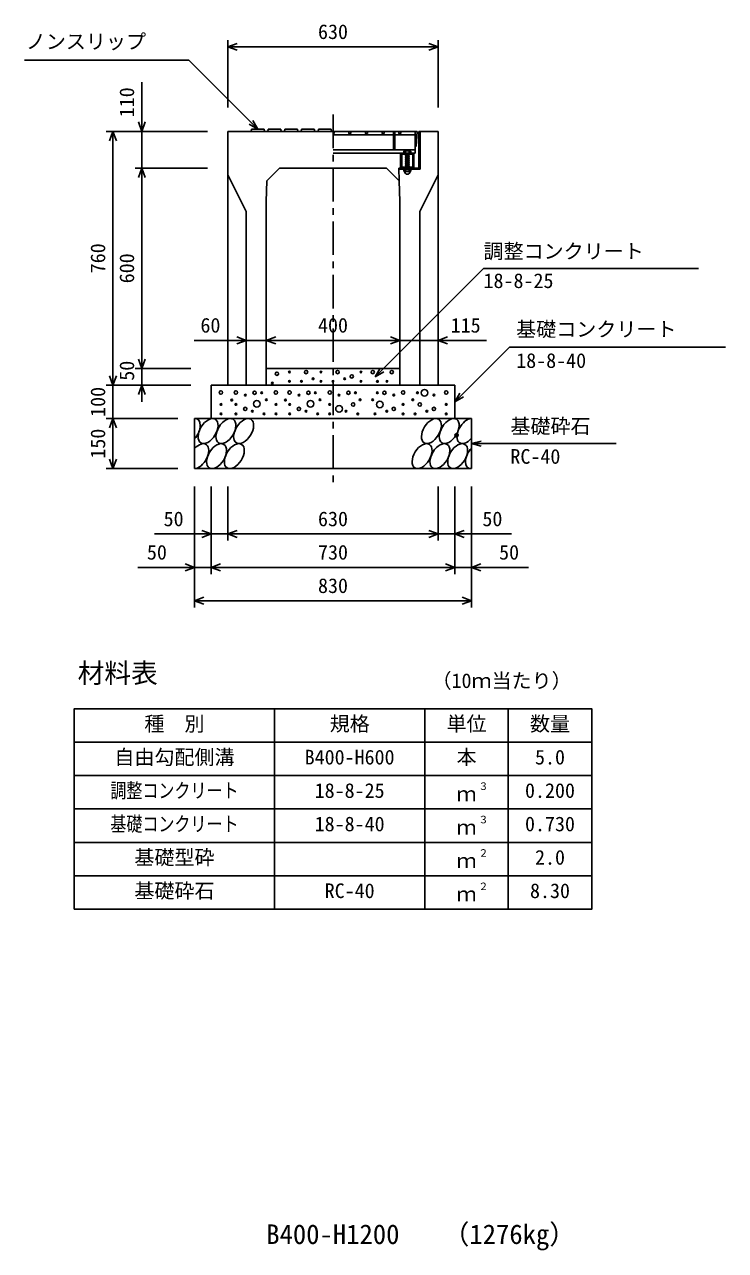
# Model space of a CAD drawing. Units: millimetres, scale not verified. Extents: x -16800 to 16800, y -5940 to 5940.
# Drawn here: x 6583 to 8682, y 32 to 3702 of the extents above; entities that cross this region are included whole.
import ezdxf
from ezdxf.enums import TextEntityAlignment as Align

# ---------------------------------------------------------------- set-up
doc = ezdxf.new("R2010")
doc.units = ezdxf.units.MM
doc.header["$LTSCALE"] = 20
doc.header["$PDMODE"] = 32
doc.header["$PDSIZE"] = 10
doc.linetypes.add('CHAIN1', pattern=[8, 5, -1, 1, -1])
doc.linetypes.add('DOTTED', pattern=[1.75, 0.25, -1.5])
for name, color, linetype, lineweight in [('0-0_DIM', 7, 'Continuous', 25), ('0-2_HATCH', 6, 'Continuous', 25), ('0-3_HYO', 3, 'Continuous', 25), ('0-4_HYO2', 4, 'Continuous', 25), ('0-5_OUTLINE', 3, 'Continuous', 25), ('0-6_TXT', 7, 'Continuous', 25)]:
    doc.layers.add(name, color=color, linetype=linetype, lineweight=lineweight)
doc.layers.add('0-A__0-0_', color=4, linetype='Continuous')
doc.styles.add('ＭＳ ゴシック', font='')
doc.styles.get('ＭＳ ゴシック').set_extended_font_data('MS Gothic')

msp = doc.modelspace()

# ---------------------------------------------------------------- linework, layer by layer
at = {"layer": '0-0_DIM'}
for p, q in [((7191.78, 3655.74), (7191.78, 3454)), ((7821.78, 3635.74), (7191.78, 3635.74)), ((7821.78, 3655.74), (7821.78, 3454)), ((6582.68, 3596.07), (7074.74, 3596.07)), ((7281.78, 3389.03), (7074.74, 3596.07)), ((6934.25, 3529.69), (6934.25, 3382.53)), ((7281.78, 3389.03), (7266.78, 3415.01)), ((6827.58, 3382.53), (7130.91, 3382.53)), ((6847.58, 3382.53), (6847.58, 2622.53)), ((6934.25, 3272.53), (6934.25, 3382.53)), ((7281.78, 3389.03), (7255.8, 3404.03)), ((6914.25, 3272.53), (7130.91, 3272.53)), ((6934.25, 2672.53), (6934.25, 3272.53)), ((7246.78, 2756.74), (7090.6, 2756.74)), ((7246.78, 2756.74), (7306.78, 2756.74)), ((7306.78, 2756.74), (7706.78, 2756.74)), ((7706.78, 2756.74), (7821.78, 2756.74)), ((7966.25, 2756.74), (7821.78, 2756.74)), ((8035.44, 2736.19), (7871.78, 2572.53)), ((8035.44, 2736.19), (8682.31, 2736.19)), ((6914.25, 2672.53), (7080.91, 2672.53)), ((6934.25, 2672.53), (6934.25, 2622.53)), ((7633.1, 2647.53), (7648.1, 2673.51)), ((7633.1, 2647.53), (7659.08, 2662.53)), ((6827.58, 2622.53), (7080.91, 2622.53)), ((6847.58, 2522.53), (6847.58, 2622.53)), ((6934.25, 2572.53), (6934.25, 2622.53)), ((7871.78, 2572.53), (7886.78, 2598.51)), ((7871.78, 2572.53), (7897.76, 2587.53)), ((6827.58, 2522.53), (7041.78, 2522.53)), ((6847.58, 2522.53), (6847.58, 2372.53)), ((7921.78, 2447.53), (7950.76, 2455.3)), ((7921.78, 2447.53), (8355.09, 2447.53)), ((7921.78, 2447.53), (7950.76, 2439.77)), ((6827.58, 2372.53), (7041.78, 2372.53)), ((7091.78, 1957.02), (7091.78, 2319.36)), ((7141.78, 2057.02), (7141.78, 2319.36)), ((7191.78, 2157.02), (7191.78, 2319.36)), ((7821.78, 2157.02), (7821.78, 2319.36)), ((7871.78, 2057.02), (7871.78, 2319.36)), ((7921.78, 1957.02), (7921.78, 2319.36)), ((6971.78, 2177.02), (7191.78, 2177.02)), ((7191.78, 2177.02), (7821.78, 2177.02)), ((8041.78, 2177.02), (7821.78, 2177.02)), ((6921.78, 2077.02), (7141.78, 2077.02)), ((7141.78, 2077.02), (7871.78, 2077.02)), ((8091.78, 2077.02), (7871.78, 2077.02)), ((7091.78, 1977.02), (7921.78, 1977.02))]:
    msp.add_line(p, q, dxfattribs=at)
at = {"layer": '0-0_DIM', "linetype": 'CHAIN1'}
msp.add_line((7506.78, 3432.53), (7506.78, 2322.53), dxfattribs=at)
at = {"layer": '0-0_DIM'}
for points in [[(7220.01, 3625.48), (7191.82, 3635.74), (7220.01, 3646)], [(7793.63, 3646), (7821.82, 3635.74), (7793.63, 3625.48)], [(6857.84, 3354.34), (6847.58, 3382.53), (6837.32, 3354.34)], [(6944.51, 3410.72), (6934.25, 3382.53), (6923.99, 3410.72)], [(6944.51, 3244.34), (6934.25, 3272.53), (6923.99, 3244.34)], [(7633.1, 2647.53), (7957.57, 2972), (8601.12, 2972)], [(7218.59, 2746.48), (7246.78, 2756.74), (7218.59, 2767)], [(7334.97, 2746.48), (7306.78, 2756.74), (7334.97, 2767)], [(7678.59, 2767), (7706.78, 2756.74), (7678.59, 2746.48)], [(7849.97, 2767), (7821.78, 2756.74), (7849.97, 2746.48)], [(6944.51, 2700.72), (6934.25, 2672.53), (6923.99, 2700.72)], [(6857.84, 2650.72), (6847.58, 2622.53), (6837.32, 2650.72)], [(6944.51, 2594.34), (6934.25, 2622.53), (6923.99, 2594.34)], [(6857.84, 2494.34), (6847.58, 2522.53), (6837.32, 2494.34)], [(6857.84, 2400.72), (6847.58, 2372.53), (6837.32, 2400.72)], [(7113.59, 2187.28), (7141.78, 2177.02), (7113.59, 2166.76)], [(7219.97, 2166.76), (7191.78, 2177.02), (7219.97, 2187.28)], [(7793.59, 2187.28), (7821.78, 2177.02), (7793.59, 2166.76)], [(7899.97, 2187.28), (7871.78, 2177.02), (7899.97, 2166.76)], [(7063.59, 2087.28), (7091.78, 2077.02), (7063.59, 2066.76)], [(7169.97, 2066.76), (7141.78, 2077.02), (7169.97, 2087.28)], [(7843.59, 2087.28), (7871.78, 2077.02), (7843.59, 2066.76)], [(7949.97, 2087.28), (7921.78, 2077.02), (7949.97, 2066.76)], [(7119.97, 1966.76), (7091.78, 1977.02), (7119.97, 1987.28)], [(7893.59, 1987.28), (7921.78, 1977.02), (7893.59, 1966.76)]]:
    msp.add_lwpolyline(points, dxfattribs=at)
at = {"layer": '0-2_HATCH'}
for p, q in [((7262.78, 3389.03), (7261.78, 3382.53)), ((7262.78, 3389.03), (7300.78, 3389.03)), ((7300.78, 3389.03), (7301.78, 3382.53)), ((7312.78, 3389.03), (7311.78, 3382.53)), ((7312.78, 3389.03), (7350.78, 3389.03)), ((7350.78, 3389.03), (7351.78, 3382.53)), ((7362.78, 3389.03), (7361.78, 3382.53)), ((7362.78, 3389.03), (7400.78, 3389.03)), ((7400.78, 3389.03), (7401.78, 3382.53)), ((7412.78, 3389.03), (7411.78, 3382.53)), ((7412.78, 3389.03), (7450.78, 3389.03)), ((7450.78, 3389.03), (7451.78, 3382.53)), ((7462.78, 3389.03), (7461.78, 3382.53)), ((7462.78, 3389.03), (7500.78, 3389.03)), ((7500.78, 3389.03), (7501.78, 3382.53)), ((7506.78, 3382.53), (7759.28, 3382.53)), ((7687.78, 3382.53), (7687.78, 3327.53)), ((7692.28, 3382.53), (7692.28, 3327.53)), ((7753.28, 3382.53), (7753.28, 3317.53)), ((7764.28, 3382.53), (7764.28, 3272.53)), ((7767.48, 3382.53), (7767.48, 3269.33)), ((7506.78, 3372.53), (7687.78, 3372.53)), ((7692.28, 3372.53), (7753.28, 3372.53)), ((7506.78, 3327.53), (7753.28, 3327.53)), ((7506.78, 3317.53), (7753.28, 3317.53)), ((7720.78, 3325.03), (7718.78, 3323.53)), ((7718.78, 3317.53), (7718.78, 3323.53)), ((7739.78, 3317.53), (7718.78, 3317.53)), ((7719.11, 3323.81), (7720.78, 3325.03)), ((7737.78, 3325.03), (7720.78, 3325.03)), ((7722.78, 3317.53), (7735.78, 3317.53)), ((7722.78, 3316.53), (7723.78, 3317.53)), ((7723.78, 3315.53), (7722.78, 3316.53)), ((7722.78, 3314.53), (7723.78, 3315.53)), ((7723.78, 3313.53), (7722.78, 3314.53)), ((7722.78, 3312.53), (7723.78, 3313.53)), ((7735.78, 3313.53), (7722.78, 3312.53)), ((7723.78, 3311.53), (7722.78, 3312.53)), ((7722.78, 3310.53), (7723.78, 3311.53)), ((7735.78, 3311.53), (7722.78, 3310.53)), ((7723.78, 3309.53), (7722.78, 3310.53)), ((7722.78, 3308.53), (7723.78, 3309.53)), ((7735.78, 3309.53), (7722.78, 3308.53)), ((7723.78, 3307.53), (7722.78, 3308.53)), ((7722.78, 3306.53), (7723.78, 3307.53)), ((7735.78, 3307.53), (7722.78, 3306.53)), ((7723.78, 3305.53), (7722.78, 3306.53)), ((7735.78, 3305.53), (7722.78, 3304.53)), ((7722.78, 3304.53), (7723.78, 3305.53)), ((7723.78, 3317.53), (7723.78, 3323.53)), ((7734.78, 3317.53), (7734.78, 3323.53)), ((7734.78, 3316.53), (7735.78, 3317.53)), ((7735.78, 3315.53), (7734.78, 3316.53)), ((7734.78, 3312.53), (7735.78, 3313.53)), ((7735.78, 3311.53), (7734.78, 3312.53)), ((7734.78, 3310.53), (7735.78, 3311.53)), ((7735.78, 3309.53), (7734.78, 3310.53)), ((7734.78, 3308.53), (7735.78, 3309.53)), ((7735.78, 3307.53), (7734.78, 3308.53)), ((7734.78, 3304.53), (7735.78, 3305.53)), ((7735.78, 3303.53), (7734.78, 3304.53)), ((7739.46, 3323.81), (7737.78, 3325.03)), ((7739.78, 3317.53), (7739.78, 3323.53)), ((7704.28, 3272.53), (7705.24, 3234.07)), ((7704.28, 3272.53), (7764.28, 3272.53)), ((7704.28, 3269.33), (7767.48, 3269.33)), ((7719.94, 3269.33), (7719.08, 3268.69)), ((7719.08, 3268.69), (7719.08, 3263.5)), ((7738.62, 3269.33), (7719.94, 3269.33)), ((7735.78, 3303.53), (7722.78, 3302.53)), ((7723.78, 3301.53), (7722.78, 3302.53)), ((7735.78, 3301.53), (7722.78, 3300.53)), ((7722.78, 3300.53), (7723.78, 3301.53)), ((7723.78, 3299.53), (7722.78, 3300.53)), ((7735.78, 3299.53), (7722.78, 3298.53)), ((7722.78, 3298.53), (7723.78, 3299.53)), ((7723.78, 3297.53), (7722.78, 3298.53)), ((7735.78, 3297.53), (7722.78, 3296.53)), ((7722.78, 3296.53), (7723.78, 3297.53)), ((7723.78, 3295.53), (7722.78, 3296.53)), ((7735.78, 3295.53), (7722.78, 3294.53)), ((7722.78, 3294.53), (7723.78, 3295.53)), ((7723.78, 3293.53), (7722.78, 3294.53)), ((7735.78, 3293.53), (7722.78, 3292.53)), ((7722.78, 3292.53), (7723.78, 3293.53)), ((7723.78, 3291.54), (7722.78, 3292.53)), ((7722.78, 3290.54), (7723.78, 3291.54)), ((7735.78, 3291.53), (7722.78, 3290.53)), ((7723.78, 3289.54), (7722.78, 3290.54)), ((7735.78, 3289.54), (7722.78, 3288.53)), ((7722.78, 3288.54), (7723.78, 3289.54)), ((7723.78, 3287.54), (7722.78, 3288.54)), ((7735.78, 3287.54), (7722.78, 3286.54)), ((7722.78, 3286.54), (7723.78, 3287.54)), ((7723.78, 3285.54), (7722.78, 3286.54)), ((7735.78, 3285.54), (7722.78, 3284.54)), ((7722.78, 3284.54), (7723.78, 3285.54)), ((7723.78, 3283.54), (7722.78, 3284.54)), ((7735.78, 3283.54), (7722.78, 3282.54)), ((7722.78, 3282.54), (7723.78, 3283.54)), ((7723.78, 3281.54), (7722.78, 3282.54)), ((7735.78, 3281.54), (7722.78, 3280.54)), ((7722.78, 3280.54), (7723.78, 3281.54)), ((7723.78, 3279.54), (7722.78, 3280.54)), ((7735.78, 3279.54), (7722.78, 3278.54)), ((7722.78, 3278.54), (7723.78, 3279.54)), ((7723.78, 3277.54), (7722.78, 3278.54)), ((7735.78, 3277.54), (7722.78, 3276.54)), ((7722.78, 3276.54), (7723.78, 3277.54)), ((7723.78, 3275.54), (7722.78, 3276.54)), ((7722.78, 3274.53), (7723.78, 3275.53)), ((7723.78, 3273.53), (7722.78, 3274.53)), ((7722.79, 3272.53), (7723.79, 3273.53)), ((7723.79, 3271.53), (7722.79, 3272.53)), ((7722.79, 3270.53), (7723.79, 3271.53)), ((7723.79, 3269.53), (7722.79, 3270.53)), ((7723.6, 3269.33), (7723.79, 3269.53)), ((7723.6, 3269.33), (7735.6, 3269.33)), ((7724.18, 3268.69), (7724.18, 3263.5)), ((7734.39, 3268.69), (7734.39, 3263.5)), ((7734.78, 3302.53), (7735.78, 3303.53)), ((7735.78, 3301.53), (7734.78, 3302.53)), ((7734.78, 3300.53), (7735.78, 3301.53)), ((7734.78, 3300.53), (7735.78, 3299.53)), ((7734.78, 3298.53), (7735.78, 3299.53)), ((7734.78, 3298.53), (7735.78, 3297.53)), ((7734.78, 3296.53), (7735.78, 3297.53)), ((7734.78, 3296.53), (7735.78, 3295.53)), ((7734.78, 3294.53), (7735.78, 3295.53)), ((7734.78, 3294.53), (7735.78, 3293.53)), ((7734.78, 3292.53), (7735.78, 3293.53)), ((7734.78, 3292.53), (7735.78, 3291.53)), ((7734.78, 3290.53), (7735.78, 3291.53)), ((7734.78, 3290.53), (7735.78, 3289.53)), ((7734.78, 3288.53), (7735.78, 3289.54)), ((7734.78, 3288.53), (7735.78, 3287.54)), ((7734.78, 3286.54), (7735.78, 3287.54)), ((7734.78, 3286.54), (7735.78, 3285.54)), ((7734.78, 3284.54), (7735.78, 3285.54)), ((7734.78, 3284.54), (7735.78, 3283.54)), ((7734.78, 3282.54), (7735.78, 3283.54)), ((7734.78, 3282.54), (7735.78, 3281.54)), ((7734.78, 3280.54), (7735.78, 3281.54)), ((7734.78, 3280.54), (7735.78, 3279.54)), ((7734.78, 3278.54), (7735.78, 3279.54)), ((7734.78, 3278.54), (7735.79, 3277.53)), ((7734.78, 3276.54), (7735.78, 3277.54)), ((7734.78, 3276.54), (7735.79, 3275.53)), ((7734.78, 3274.53), (7735.79, 3275.53)), ((7734.79, 3274.53), (7735.79, 3273.53)), ((7734.79, 3272.53), (7735.79, 3273.53)), ((7734.79, 3272.53), (7735.79, 3271.53)), ((7734.79, 3270.53), (7735.79, 3271.53)), ((7734.79, 3270.53), (7735.79, 3269.53)), ((7735.6, 3269.33), (7735.79, 3269.53)), ((7738.62, 3269.33), (7739.49, 3268.69)), ((7739.49, 3268.69), (7739.49, 3263.5)), ((7720.77, 3262.53), (7719.08, 3263.5)), ((7720.77, 3262.21), (7720.77, 3262.53)), ((7737.8, 3262.53), (7720.77, 3262.53)), ((7737.8, 3262.21), (7720.77, 3262.21)), ((7737.8, 3262.53), (7739.49, 3263.5)), ((7737.8, 3262.21), (7737.8, 3262.53))]:
    msp.add_line(p, q, dxfattribs=at)
at = {"layer": '0-2_HATCH', "linetype": 'DOTTED'}
for p, q in [((7735.78, 3317.53), (7722.78, 3316.53)), ((7735.78, 3315.53), (7722.78, 3314.53)), ((7735.79, 3275.53), (7722.78, 3274.53)), ((7735.79, 3273.53), (7722.79, 3272.53)), ((7735.79, 3271.53), (7722.79, 3270.53))]:
    msp.add_line(p, q, dxfattribs=at)
at = {"layer": '0-2_HATCH'}
for points in [[(7509.78, 3382.53), (7509.78, 3376.53), (7506.78, 3376.53)], [(7559.78, 3382.53), (7559.78, 3376.53), (7553.78, 3376.53), (7553.78, 3382.53)], [(7609.78, 3382.53), (7609.78, 3376.53), (7603.78, 3376.53), (7603.78, 3382.53)], [(7659.78, 3382.53), (7659.78, 3376.53), (7653.78, 3376.53), (7653.78, 3382.53)], [(7709.78, 3382.53), (7709.78, 3376.53), (7703.78, 3376.53), (7703.78, 3382.53)], [(7753.28, 3338.53), (7756.28, 3338.53), (7759.28, 3382.53)], [(7722.78, 3302.53), (7723.78, 3303.53), (7722.78, 3304.53)], [(7735.78, 3313.53), (7734.78, 3314.53), (7735.78, 3315.53)], [(7735.78, 3305.53), (7734.78, 3306.53), (7735.78, 3307.53)]]:
    msp.add_lwpolyline(points, dxfattribs=at)
for points in [[(7749.28, 3317.53), (7749.28, 3272.53), (7709.28, 3272.53), (7709.28, 3317.53)], [(7746.08, 3314.33), (7746.08, 3275.73), (7712.48, 3275.73), (7712.48, 3314.33)]]:
    msp.add_lwpolyline(points, close=True, dxfattribs=at)
for centre, radius in [((7338.82, 2656.79), 5), ((7376.28, 2661.85), 2.5), ((7426.18, 2661.85), 5), ((7447.21, 2641.71), 2.5), ((7470.75, 2661.85), 2.5), ((7520.66, 2661.85), 5), ((7541.69, 2641.71), 2.5), ((7562.71, 2648.71), 5), ((7590.75, 2661.85), 2.5), ((7625.92, 2661.56), 5), ((7682.61, 2661.85), 5), ((7324.8, 2628.78), 2.5), ((7376.28, 2633.83), 2.5), ((7412.16, 2633.83), 2.5), ((7470.75, 2633.83), 2.5), ((7506.64, 2633.83), 2.5), ((7590.75, 2633.83), 2.5), ((7639.94, 2633.55), 2.5), ((7668.59, 2633.83), 2.5), ((7780.74, 2599.71), 10), ((7171.11, 2600.59), 5), ((7203.43, 2577.79), 2.5), ((7215.85, 2600.59), 5), ((7243.89, 2592.71), 2.5), ((7271.92, 2599.71), 5), ((7278.46, 2566.7), 10), ((7292.95, 2599.71), 2.5), ((7306.97, 2578.7), 2.5), ((7335.85, 2600.59), 5), ((7364.33, 2577.79), 2.5), ((7376.75, 2600.59), 5), ((7404.79, 2592.71), 2.5), ((7432.82, 2599.71), 5), ((7439.36, 2566.7), 10), ((7453.86, 2599.71), 2.5), ((7467.87, 2578.7), 2.5), ((7496.75, 2600.59), 5), ((7524.79, 2592.71), 2.5), ((7552.82, 2599.71), 5), ((7566.84, 2564.69), 5), ((7573.86, 2599.71), 2.5), ((7587.87, 2578.7), 2.5), ((7625.69, 2578.7), 2.5), ((7646.72, 2564.69), 10), ((7639.71, 2599.71), 2.5), ((7660.74, 2599.71), 5), ((7688.78, 2592.71), 2.5), ((7716.82, 2600.59), 5), ((7745.69, 2578.7), 2.5), ((7759.71, 2599.71), 2.5), ((7766.72, 2564.69), 5), ((7808.78, 2592.71), 2.5), ((7845.76, 2600.59), 5), ((7171.11, 2564.69), 2.5), ((7171.11, 2536.68), 2.5), ((7215.85, 2564.69), 2.5), ((7215.85, 2536.68), 2.5), ((7243.89, 2551.56), 5), ((7264.91, 2544.56), 2.5), ((7299.96, 2536.68), 2.5), ((7335.85, 2564.69), 2.5), ((7335.85, 2536.68), 2.5), ((7376.75, 2564.69), 2.5), ((7376.75, 2536.68), 2.5), ((7404.79, 2551.56), 5), ((7425.82, 2544.56), 2.5), ((7460.86, 2536.68), 2.5), ((7496.75, 2564.69), 2.5), ((7496.75, 2536.68), 2.5), ((7524.79, 2551.56), 10), ((7545.82, 2544.56), 2.5), ((7580.86, 2536.68), 2.5), ((7632.7, 2536.68), 2.5), ((7667.75, 2544.56), 2.5), ((7688.78, 2551.56), 5), ((7716.82, 2564.69), 2.5), ((7716.82, 2536.68), 2.5), ((7752.7, 2536.68), 2.5), ((7787.75, 2544.56), 2.5), ((7808.78, 2551.56), 5), ((7845.76, 2564.69), 2.5), ((7845.76, 2536.68), 2.5)]:
    msp.add_circle(centre, radius, dxfattribs=at)
for centre, radius, start, end in [((7721.28, 3320.91), 3.62, 46.39563, 133.60437), ((7729.28, 3308.91), 15.62, 69.39075, 110.60925), ((7737.28, 3320.91), 3.62, 46.39563, 133.60437), ((7721.63, 3263.99), 5.35, 61.49832, 118.50684), ((7729.28, 3248.92), 20.42, 75.52621, 104.47362), ((7736.94, 3263.99), 5.35, 61.49231, 118.50169), ((7721.63, 3268.2), 5.35, 241.49843, 298.50089), ((7729.28, 3262.21), 8.19, 180, 359.99995), ((7729.28, 3283.27), 20.42, 255.52638, 284.47374), ((7736.94, 3268.2), 5.35, 241.49989, 298.5)]:
    msp.add_arc(centre, radius, start, end, dxfattribs=at)
for centre, start_param, end_param in [((7079.42, 2485.02), 4.385593, 6.6745444), ((7907.92, 2485.02), 0.3357715, 4.4411806), ((7104.74, 2410.03), 3.5111464, 7.548991), ((7933.24, 2410.03), 1.2110787, 3.5658734)]:
    msp.add_ellipse(centre, major_axis=(21.81, 35.31), ratio=0.5792, start_param=start_param, end_param=end_param, dxfattribs=at)
for centre in [(7132.63, 2485.02), (7185.84, 2485.02), (7239.04, 2485.02), (7801.51, 2485.02), (7854.72, 2485.02), (7157.95, 2410.03), (7211.16, 2410.03), (7773.62, 2410.03), (7826.83, 2410.03), (7880.04, 2410.03)]:
    msp.add_ellipse(centre, major_axis=(21.81, 35.31), ratio=0.5792, dxfattribs=at)
at = {"layer": '0-3_HYO'}
for p, q in [((7331.78, 1653.57), (7331.78, 1053.57)), ((7781.78, 1653.57), (7781.78, 1053.57)), ((8031.78, 1653.57), (8031.78, 1053.57)), ((6731.78, 1553.57), (8281.78, 1553.57))]:
    msp.add_line(p, q, dxfattribs=at)
msp.add_lwpolyline([(6731.78, 1053.57), (8281.78, 1053.57), (8281.78, 1653.57), (6731.78, 1653.57)], close=True, dxfattribs=at)
at = {"layer": '0-4_HYO2'}
for p, q in [((6731.78, 1453.57), (8281.78, 1453.57)), ((6731.78, 1353.57), (8281.78, 1353.57)), ((6731.78, 1253.57), (8281.78, 1253.57)), ((6731.78, 1153.57), (8281.78, 1153.57))]:
    msp.add_line(p, q, dxfattribs=at)
at = {"layer": '0-5_OUTLINE'}
for p, q in [((7506.78, 3382.53), (7191.78, 3382.53)), ((7191.78, 3382.53), (7191.78, 2622.53)), ((7821.78, 3382.53), (7764.28, 3382.53)), ((7821.78, 3382.53), (7821.78, 2622.53)), ((7346.78, 3272.53), (7666.78, 3272.53)), ((7191.78, 3252.53), (7246.78, 3142.53)), ((7821.78, 3252.53), (7766.78, 3142.53)), ((7306.78, 3172.53), (7306.78, 2622.53)), ((7706.78, 3172.53), (7706.78, 2622.53)), ((7246.78, 3142.53), (7246.78, 2622.53)), ((7766.78, 3142.53), (7766.78, 2622.53)), ((7306.78, 2672.53), (7706.78, 2672.53)), ((7141.78, 2622.53), (7141.78, 2522.53)), ((7141.78, 2622.53), (7871.78, 2622.53)), ((7191.78, 2622.53), (7306.78, 2622.53)), ((7706.78, 2622.53), (7821.78, 2622.53)), ((7871.78, 2622.53), (7871.78, 2522.53)), ((7091.78, 2372.53), (7091.78, 2522.53)), ((7091.78, 2522.53), (7921.78, 2522.53)), ((7921.78, 2372.53), (7921.78, 2522.53)), ((7091.78, 2372.53), (7921.78, 2372.53))]:
    msp.add_line(p, q, dxfattribs=at)
for points in [[(7346.78, 3272.53), (7308.32, 3234.07), (7306.78, 3172.53)], [(7666.78, 3272.53), (7705.24, 3234.07), (7706.78, 3172.53)]]:
    msp.add_lwpolyline(points, dxfattribs=at)
at = {"layer": '0-A__0-0_'}
msp.add_point((7876.78, 2472.53), dxfattribs=at)

# ---------------------------------------------------------------- texts
at = {"layer": '0-0_DIM', "style": 'ＭＳ ゴシック'}
for s, p in [('ノンスリップ', (6586.53, 3616.25)), ('630', (7461.78, 3645.74)), ('調整コンクリート', (7957.57, 2988.42)), ('18-8-25', (7957.57, 2900.14)), ('60', (7109.63, 2766.74)), ('400', (7461.78, 2766.74)), ('115', (7859.15, 2766.74)), ('基礎コンクリート', (8055.44, 2754.92)), ('18-8-40', (8055.44, 2661.11)), ('基礎砕石', (8038.1, 2464.71)), ('RC-40', (8038.1, 2374.02)), ('50', (6999.34, 2187.02)), ('630', (7461.78, 2187.02)), ('50', (7954.22, 2187.02)), ('50', (6949.34, 2087.02)), ('730', (7461.78, 2087.02)), ('50', (8004.22, 2087.02)), ('830', (7461.78, 1987.02))]:
    msp.add_text(s, height=43.99, dxfattribs=at).set_placement(p, align=Align.BOTTOM_LEFT)
for s, p in [('110', (6924.25, 3424.62)), ('760', (6837.58, 2957.53)), ('600', (6924.25, 2927.53)), ('50', (6924.25, 2635.86)), ('100', (6837.58, 2527.53)), ('150', (6837.58, 2402.53))]:
    msp.add_text(s, height=43.99, rotation=90, dxfattribs=at).set_placement(p, align=Align.BOTTOM_LEFT)
at = {"layer": '0-6_TXT', "style": 'ＭＳ ゴシック'}
for s, height, p in [('材料表', 58.65, (6741.78, 1713.57)), ('（10ｍ当たり）', 43.99, (7801.78, 1702.57)), ('種\u3000別', 43.99, (6941.78, 1573.57)), ('規格', 43.99, (7496.78, 1573.57)), ('単位', 43.99, (7846.78, 1573.57)), ('数量', 43.99, (8096.78, 1573.57)), ('自由勾配側溝', 43.99, (6851.78, 1473.57)), ('B400-H600', 43.99, (7421.78, 1473.57)), ('本', 43.99, (7876.78, 1473.57)), ('5.0', 43.99, (8111.78, 1473.57)), ('３', 21.99, (7942.32, 1403.94)), ('18-8-25', 43.99, (7451.78, 1373.57)), ('ｍ', 43.99, (7876.78, 1363.57)), ('0.200', 43.99, (8081.78, 1373.57)), ('18-8-40', 43.99, (7451.78, 1273.57)), ('３', 21.99, (7942.32, 1303.94)), ('0.730', 43.99, (8081.78, 1273.57)), ('ｍ', 43.99, (7876.78, 1263.57)), ('基礎型砕', 43.99, (6911.78, 1173.57)), ('２', 21.99, (7942.32, 1203.94)), ('2.0', 43.99, (8111.78, 1173.57)), ('ｍ', 43.99, (7876.78, 1163.57)), ('基礎砕石', 43.99, (6911.78, 1073.57)), ('RC-40', 43.99, (7481.78, 1073.57)), ('ｍ', 43.99, (7876.78, 1063.57)), ('２', 21.99, (7942.32, 1103.94)), ('8.30', 43.99, (8096.78, 1073.57)), ('（1276kg）', 58.65, (7835.15, 33.34)), ('B400-H1200', 58.65, (7306.78, 33.34))]:
    msp.add_text(s, height=height, dxfattribs=at).set_placement(p, align=Align.BOTTOM_LEFT)
at = {"layer": '0-6_TXT', "style": 'ＭＳ ゴシック', "width": 0.8}
for s, p in [('調整コンクリート', (6839.78, 1373.57)), ('基礎コンクリート', (6839.78, 1273.57))]:
    msp.add_text(s, height=43.99, dxfattribs=at).set_placement(p, align=Align.BOTTOM_LEFT)

doc.saveas('drawing.dxf')
